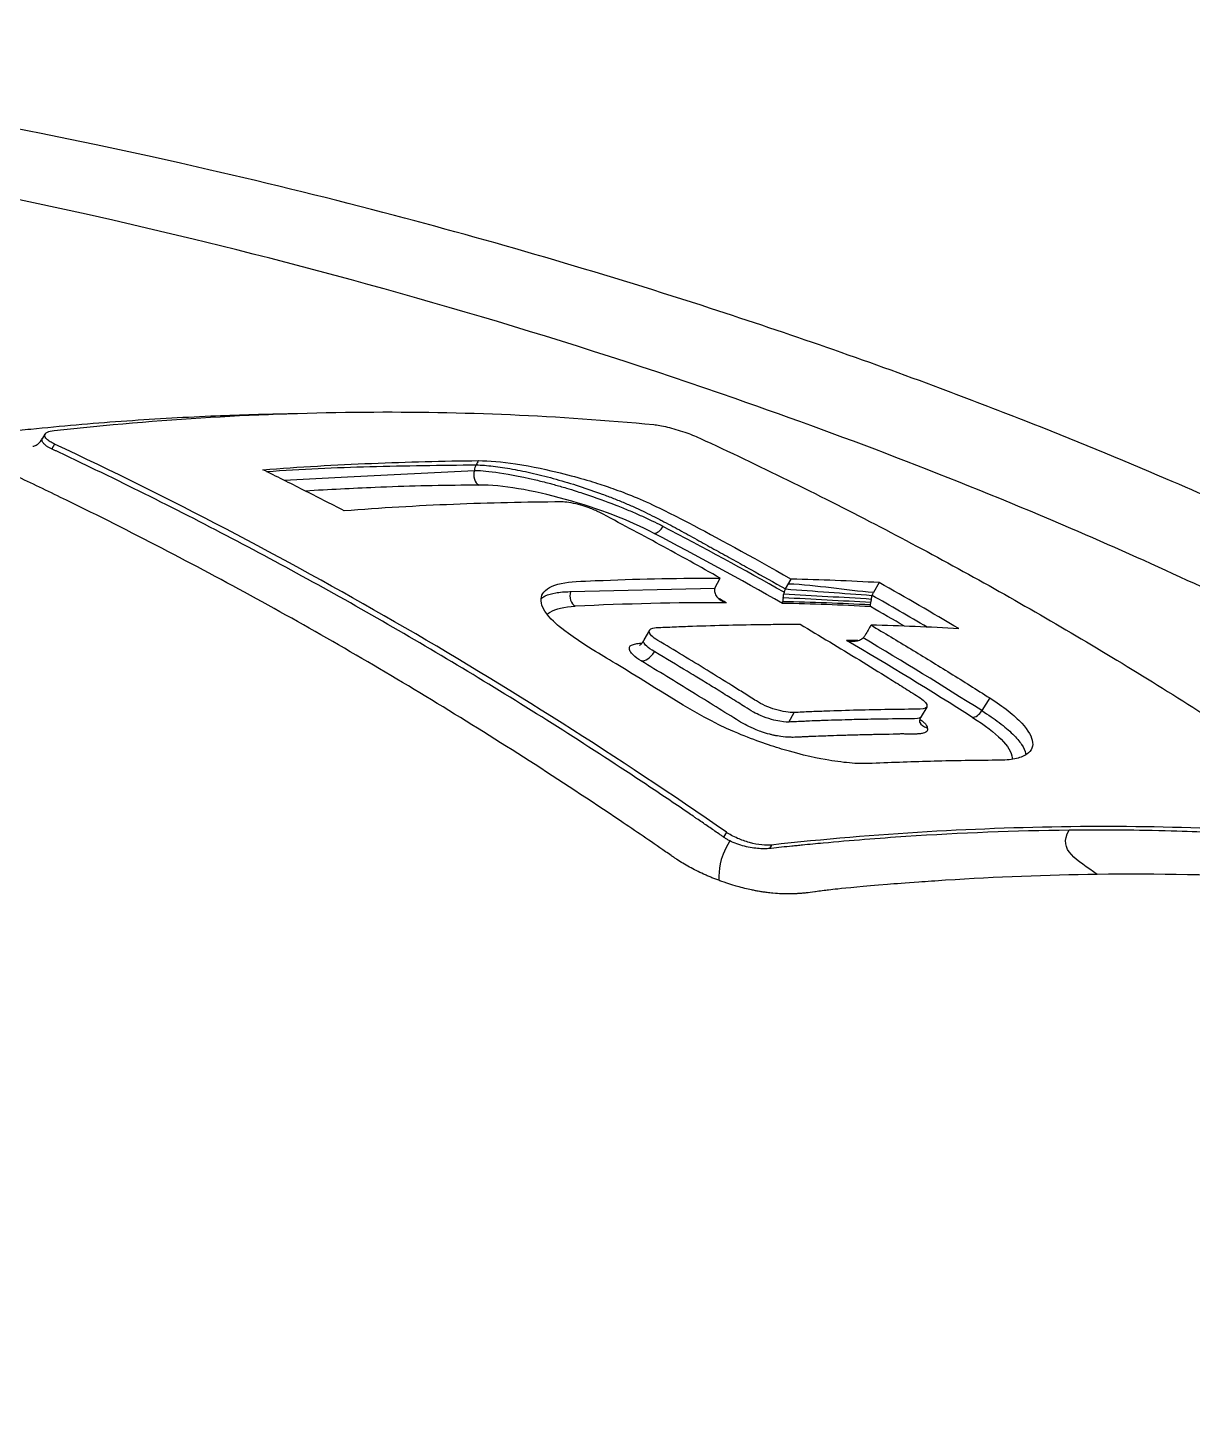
# Model space of a CAD drawing. Header units: millimetres. Extents: x 0 to 4378, y 0 to 2376.
# Drawn here: x 2719.27 to 2740.43, y 1266.41 to 1291.78 of the extents above; entities that cross this region are included whole.
import ezdxf

# ---------------------------------------------------------------- set-up
doc = ezdxf.new("R2010")
doc.units = ezdxf.units.MM
doc.header["$LTSCALE"] = 0.2
doc.layers.add('01_Object Line', color=4, linetype='Continuous')

# ---------------------------------------------------------------- blocks, each defined once
blk = doc.blocks.new('A$C6724399f_1')
for p, q in [((10.824, 250.38), (10.781, 250.305)), ((10.999, 250.197), (10.948, 250.108)), ((16.325, 249.599), (18.629, 249.719)), ((15.169, 249.539), (16.325, 249.599)), ((23, 247.578), (23.098, 247.759)), ((24.284, 247.563), (24.388, 247.743)), ((25.986, 247.679), (25.882, 247.499)), ((20.378, 247.514), (23, 247.578)), ((21.81, 246.816), (21.707, 246.636)), ((25.653, 246.475), (25.653, 246.475)), ((26.362, 246.049), (26.362, 246.049)), ((26.85, 245.415), (26.75, 245.242)), ((27.995, 245.583), (27.852, 245.351)), ((24.341, 245.144), (24.441, 245.317)), ((23.21, 243.141), (23.159, 243.052)), ((24.029, 242.909), (23.992, 242.844))]:
    blk.add_line(p, q)
for centre, major_axis, ratio, start_param, end_param in [((18.771, 249.637), (0.001, -0.2), 0.77365, 4.287757, 5.913485), ((21.955, 248.759), (-0.093, -0.177), 0.58604, 0.282702, 1.548685), ((-12.155, 141.921), (1.532, 115.221), 0.776925, 5.881445, 5.908212), ((-12.344, 141.9), (1.681, 115.104), 0.777163, 5.880853, 5.909271), ((-15.396, 136.663), (60.833, 105.398), 0.577369, 0.283518, 0.304573), ((-9.655, 144.184), (-1.434, -112.931), 0.776835, 2.721499, 2.739646), ((20.519, 247.432), (0.01, -0.2), 0.765372, 4.254682, 5.832137), ((-9.789, 143.954), (-1.435, -112.931), 0.776832, 2.727047, 2.739594), ((-15.282, 136.518), (60.677, 105.111), 0.577362, 0.320266, 0.355733), ((-13.648, 141.038), (1.622, 116.062), 0.777073, 5.880302, 5.882071), ((9.28, 131.446), (22.95, 114.988), 0.619756, 0.088687, 0.110518), ((-10.006, 143.978), (-1.669, -112.765), 0.777196, 2.731745, 2.739505), ((-12.168, 141.902), (-1.531, -115.245), 0.776937, 2.695403, 2.722169), ((-13.965, 135.841), (60.859, 105.378), 0.577316, 0.283667, 0.304722), ((21.853, 248.367), (0.195, 2.112), 0.264415, 3.142477, 3.565612), ((-12.362, 141.88), (-1.681, -115.131), 0.777161, 2.696436, 2.724849), ((-14.117, 135.907), (60.674, 105.048), 0.5773, 0.304349, 0.306997), ((41.328, 190.855), (-59.428, 62.962), 0.349678, 5.367218, 5.382753), ((41.328, 190.855), (-59.428, 62.962), 0.349678, 5.353187, 5.367218), ((28.091, 245.656), (1.372, 0.51), 0.282269, 3.174957, 3.505464), ((27.754, 245.408), (-0.107, -0.169), 0.567948, 0.330285, 1.594392)]:
    blk.add_ellipse(centre, major_axis=major_axis, ratio=ratio, start_param=start_param, end_param=end_param)
for points, knots in [([(38.28, 246.091), (38.179, 246.149), (37.836, 246.344), (37.182, 246.703), (36.9, 246.855), (36.05, 247.303), (35.468, 247.598), (33.694, 248.466), (32.463, 249.026), (30.376, 249.918), (29.5, 250.279), (28.118, 250.822), (27.612, 251.016), (25.738, 251.715), (24.343, 252.201), (21.067, 253.264), (19.136, 253.834), (16.059, 254.646), (14.933, 254.924), (8.276, 256.454), (3.278, 257.152), (-3.162, 257.673), (-5.454, 257.76), (-10.833, 257.722), (-15.34, 257.477), (-21.548, 255.792), (-23.311, 255.066), (-26.13, 253.337), (-27.184, 252.334), (-27.839, 251.216)], [-11.591769, -11.591769, -11.591769, -11.591769, -11.369233, -11.369233, -11.2055, -11.2055, -10.879051, -10.879051, -10.229253, -10.229253, -9.808886, -9.808886, -9.569695, -9.569695, -8.931682, -8.931682, -8.097781, -8.097781, -7.622133, -7.622133, -5.29353, -5.29353, -3.945591, -3.945591, -1.974095, -1.974095, -0.987299, -0.987299, -0.000001, -0.000001, -0.000001, -0.000001]), ([(36.071, 245.415), (36.046, 245.429), (36.025, 245.441), (35.98, 245.467), (35.958, 245.48), (35.889, 245.519), (35.843, 245.545), (35.704, 245.624), (35.611, 245.676), (35.325, 245.836), (35.131, 245.942), (34.5, 246.283), (34.059, 246.513), (32.3, 247.402), (30.903, 248.049), (27.524, 249.498), (25.477, 250.289), (20.352, 252.073), (17.205, 253.009), (8.749, 255.103), (3.862, 255.889), (-5.811, 256.829), (-10.19, 256.745), (-16.784, 256.078), (-19.567, 255.462), (-24.096, 253.703), (-25.794, 252.572), (-26.866, 251.22)], [-6.407087, -6.407087, -6.407087, -6.407087, -6.401237, -6.401237, -6.39525, -6.39525, -6.383254, -6.383254, -6.359103, -6.359103, -6.309555, -6.309555, -6.200269, -6.200269, -5.881807, -5.881807, -5.449682, -5.449682, -4.832371, -4.832371, -3.815475, -3.815475, -2.514487, -2.514487, -1.264317, -1.264317, -0.000001, -0.000001, -0.000001, -0.000001]), ([(9.889, 250.394), (9.908, 250.397), (9.927, 250.4), (9.948, 250.403), (9.964, 250.406), (9.981, 250.408), (9.998, 250.41), (10.015, 250.412), (10.033, 250.414), (10.05, 250.415), (10.084, 250.419), (10.119, 250.423), (10.153, 250.427), (10.291, 250.442), (10.429, 250.456), (10.566, 250.47), (11.117, 250.526), (11.664, 250.573), (12.21, 250.613), (12.755, 250.652), (13.297, 250.684), (13.837, 250.707), (14.301, 250.727), (14.763, 250.741), (15.222, 250.749)], [-0.7017828, -0.7017828, -0.7017828, -0.7017828, -0.7003569, -0.7003569, -0.7003569, -0.6992184, -0.6992184, -0.6992184, -0.6980799, -0.6980799, -0.6980799, -0.695803, -0.695803, -0.695803, -0.686695, -0.686695, -0.686695, -0.6502632, -0.6502632, -0.6502632, -0.6138313, -0.6138313, -0.6138313, -0.5825731, -0.5825731, -0.5825731, -0.5825731]), ([(10.989, 250.444), (12.901, 250.653), (14.782, 250.764), (18.417, 250.792), (20.169, 250.716), (21.889, 250.55)], [-1.721691, -1.721691, -1.721691, -1.721691, -0.84519, -0.84519, -0.000001, -0.000001, -0.000001, -0.000001]), ([(21.889, 250.55), (21.921, 250.547), (21.958, 250.541), (22.041, 250.526), (22.088, 250.516), (22.186, 250.493), (22.238, 250.479), (22.344, 250.448), (22.398, 250.431), (22.5, 250.396), (22.548, 250.378), (22.641, 250.342), (22.686, 250.323), (22.726, 250.304)], [-0.09810241, -0.09810241, -0.09810241, -0.09810241, -0.08224452, -0.08224452, -0.06572757, -0.06572757, -0.0490448, -0.0490448, -0.03216608, -0.03216608, -0.01647028, -0.01647028, -0.00000101, -0.00000101, -0.00000101, -0.00000101]), ([(10.602, 250.158), (10.591, 250.156), (10.611, 250.159), (10.616, 250.16), (10.619, 250.16), (10.631, 250.164), (10.639, 250.166), (10.659, 250.176), (10.669, 250.181), (10.696, 250.199), (10.712, 250.213), (10.744, 250.248), (10.76, 250.268), (10.776, 250.295), (10.778, 250.299), (10.78, 250.304)], [3.68596578, 3.68596578, 3.68596578, 3.68596578, 3.6906205, 3.6906205, 3.69389919, 3.69389919, 3.70244773, 3.70244773, 3.70862293, 3.70862293, 3.71720511, 3.71720511, 3.72576335, 3.72576335, 3.72729434, 3.72729434, 3.72729434, 3.72729434]), ([(10.948, 250.108), (10.945, 250.109), (10.942, 250.11), (10.939, 250.112), (10.931, 250.116), (10.923, 250.119), (10.915, 250.123), (10.907, 250.127), (10.9, 250.131), (10.893, 250.135), (10.886, 250.139), (10.879, 250.143), (10.872, 250.147), (10.865, 250.151), (10.859, 250.155), (10.853, 250.159), (10.847, 250.163), (10.842, 250.168), (10.836, 250.172), (10.819, 250.185), (10.805, 250.199), (10.795, 250.212), (10.782, 250.23), (10.774, 250.247), (10.772, 250.263), (10.771, 250.278), (10.774, 250.292), (10.781, 250.305)], [0, 0, 0, 0, 0.0122208, 0.0122208, 0.0122208, 0.0476546, 0.0476546, 0.0476546, 0.0830884, 0.0830884, 0.0830884, 0.1185223, 0.1185223, 0.1185223, 0.1539561, 0.1539561, 0.1539561, 0.1893899, 0.1893899, 0.1893899, 0.3031466, 0.3031466, 0.3031466, 0.4523372, 0.4523372, 0.4523372, 0.5891474, 0.5891474, 0.5891474, 0.5891474]), ([(10.999, 250.197), (10.969, 250.211), (10.943, 250.225), (10.895, 250.255), (10.875, 250.27), (10.831, 250.31), (10.817, 250.335), (10.818, 250.38), (10.836, 250.4), (10.897, 250.429), (10.938, 250.439), (10.989, 250.444)], [-0.09661852, -0.09661852, -0.09661852, -0.09661852, -0.08429687, -0.08429687, -0.07141596, -0.07141596, -0.04825685, -0.04825685, -0.02320733, -0.02320733, -0.00000099, -0.00000099, -0.00000099, -0.00000099]), ([(22.726, 250.304), (23.795, 249.809), (24.857, 249.288), (26.922, 248.215), (27.922, 247.667), (29.911, 246.517), (30.895, 245.919), (32.891, 244.646), (33.899, 243.97), (34.898, 243.27)], [-1.723661, -1.723661, -1.723661, -1.723661, -1.283811, -1.283811, -0.862142, -0.862142, -0.440299, -0.440299, -0.000001, -0.000001, -0.000001, -0.000001]), ([(16.267, 246.484), (16.266, 246.484), (16.266, 246.485), (16.265, 246.485), (15.699, 246.812), (15.131, 247.132), (14.56, 247.444), (13.989, 247.756), (13.416, 248.061), (12.84, 248.358), (12.265, 248.656), (11.687, 248.946), (11.107, 249.228), (10.817, 249.37), (10.526, 249.509), (10.235, 249.646), (10.198, 249.664), (10.162, 249.681), (10.126, 249.698), (10.107, 249.706), (10.089, 249.715), (10.071, 249.724), (10.053, 249.732), (10.034, 249.741), (10.017, 249.749), (9.946, 249.784), (9.882, 249.819), (9.825, 249.854), (9.769, 249.889), (9.72, 249.924), (9.68, 249.958), (9.67, 249.967), (9.661, 249.975), (9.652, 249.984), (9.648, 249.988), (9.644, 249.992), (9.639, 249.996)], [-0.8616263, -0.8616263, -0.8616263, -0.8616263, -0.861572, -0.861572, -0.861572, -0.826965, -0.826965, -0.826965, -0.7923494, -0.7923494, -0.7923494, -0.7577381, -0.7577381, -0.7577381, -0.7404325, -0.7404325, -0.7404325, -0.7382693, -0.7382693, -0.7382693, -0.7371877, -0.7371877, -0.7371877, -0.7361061, -0.7361061, -0.7361061, -0.7317796, -0.7317796, -0.7317796, -0.7274532, -0.7274532, -0.7274532, -0.7263716, -0.7263716, -0.7263716, -0.7258308, -0.7258308, -0.7258308, -0.7258308]), ([(23.159, 243.052), (23.153, 243.056), (23.148, 243.059), (23.142, 243.063), (23.134, 243.069), (23.127, 243.074), (23.119, 243.079), (23.103, 243.09), (23.088, 243.101), (23.072, 243.112), (23.01, 243.155), (22.947, 243.198), (22.884, 243.241), (22.822, 243.284), (22.759, 243.327), (22.697, 243.37), (22.681, 243.381), (22.665, 243.391), (22.65, 243.402), (22.634, 243.413), (22.618, 243.424), (22.603, 243.434), (22.571, 243.456), (22.54, 243.477), (22.509, 243.498), (22.258, 243.669), (22.006, 243.838), (21.754, 244.006), (21.25, 244.342), (20.743, 244.671), (20.234, 244.995), (19.725, 245.318), (19.214, 245.636), (18.7, 245.947), (18.187, 246.259), (17.671, 246.564), (17.153, 246.863), (16.635, 247.163), (16.115, 247.456), (15.593, 247.743), (15.071, 248.03), (14.546, 248.311), (14.02, 248.585), (13.494, 248.86), (12.965, 249.129), (12.435, 249.391), (12.17, 249.522), (11.904, 249.651), (11.638, 249.779), (11.605, 249.795), (11.572, 249.811), (11.539, 249.827), (11.522, 249.835), (11.505, 249.843), (11.489, 249.851), (11.472, 249.859), (11.455, 249.867), (11.439, 249.875), (11.372, 249.907), (11.306, 249.939), (11.239, 249.97), (11.172, 250.002), (11.106, 250.033), (11.039, 250.065), (11.022, 250.073), (11.006, 250.08), (10.989, 250.088), (10.981, 250.092), (10.972, 250.096), (10.964, 250.1), (10.959, 250.103), (10.953, 250.105), (10.948, 250.108)], [0, 0, 0, 0, 0.0013857, 0.0013857, 0.0013857, 0.0033723, 0.0033723, 0.0033723, 0.0073454, 0.0073454, 0.0073454, 0.0232379, 0.0232379, 0.0232379, 0.0391303, 0.0391303, 0.0391303, 0.0431034, 0.0431034, 0.0431034, 0.0470765, 0.0470765, 0.0470765, 0.0550227, 0.0550227, 0.0550227, 0.1185925, 0.1185925, 0.1185925, 0.2457321, 0.2457321, 0.2457321, 0.3728716, 0.3728716, 0.3728716, 0.5000112, 0.5000112, 0.5000112, 0.6271507, 0.6271507, 0.6271507, 0.7543218, 0.7543218, 0.7543218, 0.8814771, 0.8814771, 0.8814771, 0.9450548, 0.9450548, 0.9450548, 0.953002, 0.953002, 0.953002, 0.9569756, 0.9569756, 0.9569756, 0.9609492, 0.9609492, 0.9609492, 0.9768436, 0.9768436, 0.9768436, 0.992738, 0.992738, 0.992738, 0.9967116, 0.9967116, 0.9967116, 0.9986984, 0.9986984, 0.9986984, 1, 1, 1, 1]), ([(23.21, 243.141), (21.236, 244.51), (19.224, 245.786), (17.178, 246.968), (15.149, 248.139), (13.089, 249.216), (10.999, 250.197)], [0, 0, 0, 0, 0.502185, 0.502185, 0.502185, 1, 1, 1, 1]), ([(14.784, 249.731), (15.446, 249.781), (16.104, 249.82), (16.759, 249.846), (17.415, 249.873), (18.06, 249.89), (18.701, 249.896)], [-0.9999995, -0.9999995, -0.9999995, -0.9999995, -0.4999998, -0.4999998, -0.4999998, 0, 0, 0, 0]), ([(16.264, 248.982), (16.017, 249.11), (15.77, 249.236), (15.276, 249.485), (15.03, 249.609), (14.784, 249.731)], [0, 0, 0, 0, 0.1025805, 0.1025805, 0.205161, 0.205161, 0.205161, 0.205161]), ([(14.851, 249.698), (15.48, 249.742), (16.105, 249.771), (16.727, 249.787), (17.379, 249.805), (18.022, 249.812), (18.663, 249.819)], [-0.9776532, -0.9776532, -0.9776532, -0.9776532, -0.5001671, -0.5001671, -0.5001671, 0, 0, 0, 0]), ([(18.629, 249.719), (18.793, 249.714), (19.126, 249.693), (19.744, 249.545), (19.822, 249.527), (19.903, 249.506), (19.988, 249.484), (20.017, 249.476), (20.047, 249.468), (20.077, 249.46), (20.149, 249.44), (20.223, 249.419), (20.3, 249.396), (20.357, 249.379), (20.423, 249.359), (20.496, 249.335), (20.58, 249.309), (20.673, 249.278), (20.775, 249.243), (20.994, 249.167), (21.146, 249.107), (21.238, 249.071), (21.317, 249.04), (21.391, 249.009), (21.46, 248.98), (21.535, 248.949), (21.604, 248.919), (21.669, 248.89), (21.678, 248.885), (21.688, 248.881), (21.698, 248.877), (21.853, 248.806), (21.969, 248.748), (22.055, 248.702)], [0, 0, 0, 0, 0.393941, 0.393941, 0.393941, 0.443084, 0.443084, 0.443084, 0.459957, 0.459957, 0.459957, 0.5, 0.5, 0.5, 0.558685, 0.558685, 0.558685, 0.625, 0.625, 0.625, 0.75, 0.75, 0.75, 0.810453, 0.810453, 0.810453, 0.875, 0.875, 0.875, 0.882272, 0.882272, 0.882272, 1, 1, 1, 1]), ([(18.701, 249.896), (18.694, 249.883), (18.688, 249.87), (18.676, 249.845), (18.669, 249.832), (18.663, 249.819)], [0.0000052, 0.0000052, 0.0000052, 0.0000052, 0.5, 0.5, 0.999968, 0.999968, 0.999968, 0.999968]), ([(18.663, 249.819), (18.757, 249.816), (18.86, 249.808), (18.97, 249.795), (19.08, 249.782), (19.198, 249.764), (19.321, 249.742), (19.444, 249.72), (19.573, 249.693), (19.705, 249.662), (19.838, 249.632), (19.975, 249.597), (20.114, 249.558), (20.252, 249.519), (20.393, 249.477), (20.533, 249.432), (20.674, 249.386), (20.814, 249.338), (20.952, 249.287), (21.021, 249.262), (21.09, 249.236), (21.157, 249.209), (21.225, 249.182), (21.291, 249.155), (21.357, 249.128), (21.422, 249.1), (21.486, 249.072), (21.549, 249.044), (21.58, 249.03), (21.611, 249.016), (21.641, 249.002), (21.672, 248.987), (21.702, 248.973), (21.731, 248.959), (21.79, 248.93), (21.848, 248.901), (21.905, 248.873), (21.936, 248.857), (21.967, 248.841), (21.997, 248.826)], [0, 0, 0, 0, 0.0625, 0.0625, 0.0625, 0.125, 0.125, 0.125, 0.1875, 0.1875, 0.1875, 0.25, 0.25, 0.25, 0.3125, 0.3125, 0.3125, 0.375, 0.375, 0.375, 0.40625, 0.40625, 0.40625, 0.4375, 0.4375, 0.4375, 0.46875, 0.46875, 0.46875, 0.484375, 0.484375, 0.484375, 0.5, 0.5, 0.5, 0.53125, 0.53125, 0.53125, 0.5482111, 0.5482111, 0.5482111, 0.5482111]), ([(18.701, 249.896), (18.897, 249.894), (19.122, 249.876), (19.691, 249.79), (19.985, 249.723), (20.558, 249.581), (20.834, 249.494), (21.229, 249.36), (21.507, 249.258), (21.95, 249.055), (22.156, 248.955), (23.015, 248.508), (23.642, 248.166), (24.388, 247.743)], [-1.991968, -1.991968, -1.991968, -1.991968, -1.786266, -1.786266, -1.531519, -1.531519, -1.065024, -1.065024, -0.555126, -0.555126, -0.317149, -0.317149, 0, 0, 0, 0]), ([(18.716, 249.45), (18.716, 249.45), (18.716, 249.45), (18.716, 249.45), (18.716, 249.45), (18.716, 249.45), (18.715, 249.45), (18.715, 249.45), (18.715, 249.45), (18.714, 249.45), (18.714, 249.45), (18.713, 249.45), (18.712, 249.45), (18.681, 249.45), (18.597, 249.45), (17.934, 249.443), (17.381, 249.43), (16.405, 249.39), (15.983, 249.368), (15.56, 249.342)], [-0.6129394, -0.6129394, -0.6129394, -0.6129394, -0.6128545, -0.6128545, -0.6127713, -0.6127713, -0.6126044, -0.6126044, -0.6122683, -0.6122683, -0.6115884, -0.6115884, -0.6102003, -0.6102003, -0.5568848, -0.5568848, -0.2967167, -0.2967167, -0.1001915, -0.1001915, -0.1001915, -0.1001915]), ([(21.895, 248.573), (21.432, 248.816), (20.902, 249.019), (20.286, 249.19), (19.668, 249.362), (19.138, 249.453), (18.716, 249.45)], [0, 0, 0, 0, 0.5, 0.5, 0.5, 1, 1, 1, 1]), ([(20.21, 249.145), (19.561, 249.141), (18.906, 249.127), (18.247, 249.1), (17.589, 249.073), (16.927, 249.034), (16.264, 248.982)], [-1, -1, -1, -1, -0.5, -0.5, -0.5, 0, 0, 0, 0]), ([(20.898, 248.956), (20.872, 248.97), (20.843, 248.984), (20.781, 249.011), (20.748, 249.024), (20.64, 249.064), (20.572, 249.083), (20.459, 249.112), (20.4, 249.125), (20.293, 249.142), (20.248, 249.145), (20.21, 249.145)], [-0.06988791, -0.06988791, -0.06988791, -0.06988791, -0.06202551, -0.06202551, -0.05423635, -0.05423635, -0.03774543, -0.03774543, -0.01857631, -0.01857631, 0, 0, 0, 0]), ([(23.098, 247.759), (22.733, 247.965), (22.368, 248.167), (21.635, 248.566), (21.267, 248.763), (20.898, 248.956)], [0, 0, 0, 0, 0.1540444, 0.1540444, 0.3080886, 0.3080886, 0.3080886, 0.3080886]), ([(21.997, 248.826), (22.023, 248.813), (22.048, 248.799), (22.073, 248.786), (22.184, 248.729), (22.291, 248.671), (22.396, 248.613), (22.502, 248.555), (22.605, 248.498), (22.709, 248.44), (22.761, 248.411), (22.813, 248.382), (22.865, 248.353), (22.892, 248.338), (22.918, 248.324), (22.944, 248.309), (22.97, 248.295), (22.997, 248.28), (23.023, 248.266), (23.076, 248.237), (23.129, 248.208), (23.182, 248.178), (23.235, 248.149), (23.288, 248.12), (23.34, 248.091), (23.446, 248.033), (23.551, 247.974), (23.655, 247.916), (23.865, 247.799), (24.074, 247.681), (24.284, 247.563)], [0.5482111, 0.5482111, 0.5482111, 0.5482111, 0.5625, 0.5625, 0.5625, 0.625, 0.625, 0.625, 0.6875, 0.6875, 0.6875, 0.71875, 0.71875, 0.71875, 0.734375, 0.734375, 0.734375, 0.75, 0.75, 0.75, 0.78125, 0.78125, 0.78125, 0.8125, 0.8125, 0.8125, 0.875, 0.875, 0.875, 1, 1, 1, 1]), ([(25.858, 244.391), (25.749, 244.385), (25.627, 244.387), (25.363, 244.407), (25.221, 244.425), (24.907, 244.478), (24.602, 244.536), (23.973, 244.725), (23.678, 244.825), (22.579, 245.305), (22.02, 245.715), (21.022, 246.31), (20.936, 246.358), (20.386, 246.703), (20.215, 246.842), (20.051, 246.984), (19.906, 247.122), (19.82, 247.375), (19.844, 247.464), (20.007, 247.616), (20.151, 247.664), (20.492, 247.704), (20.801, 247.713), (21.682, 247.748), (22.391, 247.761), (23.098, 247.759)], [-1.490546, -1.490546, -1.490546, -1.490546, -1.372171, -1.372171, -1.254036, -1.254036, -1.123299, -1.123299, -1.043679, -1.043679, -0.850826, -0.850826, -0.807838, -0.807838, -0.709589, -0.709589, -0.595224, -0.595224, -0.510831, -0.510831, -0.413449, -0.413449, -0.333919, -0.333919, 0, 0, 0, 0]), ([(19.841, 247.39), (19.844, 247.393), (19.847, 247.395), (19.85, 247.397), (19.87, 247.412), (19.892, 247.426), (19.918, 247.438), (19.969, 247.462), (20.032, 247.48), (20.107, 247.493), (20.145, 247.499), (20.185, 247.504), (20.228, 247.508), (20.271, 247.511), (20.317, 247.513), (20.365, 247.514), (20.369, 247.514), (20.373, 247.514), (20.378, 247.514)], [0.6991956, 0.6991956, 0.6991956, 0.6991956, 0.7086002, 0.7086002, 0.7086002, 0.7658861, 0.7658861, 0.7658861, 0.8804581, 0.8804581, 0.8804581, 0.937744, 0.937744, 0.937744, 0.99503, 0.99503, 0.99503, 0.9999999, 0.9999999, 0.9999999, 0.9999999]), ([(23, 247.578), (22.99, 247.551), (22.992, 247.526), (23.005, 247.469), (23.017, 247.444), (23.078, 247.37), (23.143, 247.332), (23.205, 247.313)], [0, 0, 0, 0, 0.224327, 0.224327, 0.48026, 0.48026, 1, 1, 1, 1]), ([(24.242, 247.409), (24.244, 247.418), (24.245, 247.428), (24.249, 247.454), (24.251, 247.465), (24.252, 247.472)], [0.000000011, 0.000000011, 0.000000011, 0.000000011, 0.003841003, 0.003841003, 0.009116418, 0.009116418, 0.009116418, 0.009116418]), ([(24.259, 247.503), (24.257, 247.498), (24.256, 247.493), (24.254, 247.482), (24.253, 247.477), (24.252, 247.472)], [-0.003301331, -0.003301331, -0.003301331, -0.003301331, -0.001689221, -0.001689221, -0.000000019, -0.000000019, -0.000000019, -0.000000019]), ([(24.259, 247.503), (24.262, 247.513), (24.265, 247.524), (24.274, 247.544), (24.279, 247.553), (24.284, 247.563)], [0, 0, 0, 0, 0.003282931, 0.003282931, 0.006573886, 0.006573886, 0.006573886, 0.006573886]), ([(25.846, 247.38), (25.847, 247.391), (25.849, 247.403), (25.852, 247.425), (25.854, 247.435), (25.855, 247.446)], [0.000000013, 0.000000013, 0.000000013, 0.000000013, 0.00390783, 0.00390783, 0.007236496, 0.007236496, 0.007236496, 0.007236496]), ([(19.951, 247.1), (19.967, 247.115), (19.986, 247.13), (20.008, 247.143), (20.108, 247.205), (20.26, 247.24), (20.461, 247.249)], [-0.3067886, -0.3067886, -0.3067886, -0.3067886, -0.25, -0.25, -0.25, 0, 0, 0, 0]), ([(24.242, 247.409), (24.241, 247.398), (24.239, 247.389), (24.237, 247.38), (24.234, 247.361), (24.231, 247.345), (24.23, 247.332)], [0, 0, 0, 0, 0.3265137, 0.3265137, 0.3265137, 1, 1, 1, 1]), ([(25.827, 247.242), (25.827, 247.243), (25.827, 247.245), (25.826, 247.249), (25.826, 247.252), (25.826, 247.26), (25.826, 247.266), (25.827, 247.272)], [-0.00157775, -0.00157775, -0.00157775, -0.00157775, 0, 0, 0.002702374, 0.002702374, 0.007003031, 0.007003031, 0.007003031, 0.007003031]), ([(25.827, 247.272), (25.828, 247.276), (25.828, 247.279), (25.829, 247.286), (25.83, 247.29), (25.832, 247.302), (25.834, 247.31), (25.835, 247.32)], [0, 0, 0, 0, 0.00215029, 0.00215029, 0.004290258, 0.004290258, 0.008512017, 0.008512017, 0.008512017, 0.008512017]), ([(25.835, 247.32), (25.837, 247.329), (25.839, 247.338), (25.843, 247.363), (25.845, 247.374), (25.846, 247.38)], [0.000000012, 0.000000012, 0.000000012, 0.000000012, 0.004132774, 0.004132774, 0.009733123, 0.009733123, 0.009733123, 0.009733123]), ([(24.441, 245.317), (24.353, 245.313), (24.232, 245.332), (24.04, 245.391), (23.976, 245.415), (23.856, 245.468), (23.802, 245.497), (23.68, 245.574), (23.606, 245.621), (23.457, 245.714), (23.383, 245.761), (23.16, 245.9), (23.01, 245.992), (22.712, 246.176), (22.562, 246.267), (22.263, 246.449), (22.113, 246.539), (21.916, 246.657), (21.877, 246.686), (21.823, 246.74), (21.808, 246.765), (21.799, 246.829), (21.845, 246.856), (21.987, 246.863), (22.042, 246.865), (22.152, 246.87), (22.207, 246.872), (22.371, 246.879), (22.481, 246.883), (22.809, 246.895), (23.027, 246.902), (23.463, 246.912), (23.68, 246.916), (24.006, 246.92), (24.114, 246.921), (24.331, 246.922), (24.439, 246.922), (24.547, 246.922)], [0, 0, 0, 0, 0.049586, 0.049586, 0.074046, 0.074046, 0.09857, 0.09857, 0.137167, 0.137167, 0.175764, 0.175764, 0.252958, 0.252958, 0.330152, 0.330152, 0.407345, 0.407345, 0.43188, 0.43188, 0.45635, 0.45635, 0.505944, 0.505944, 0.536823, 0.536823, 0.567702, 0.567702, 0.629461, 0.629461, 0.752975, 0.752975, 0.876487, 0.876487, 0.938244, 0.938244, 1, 1, 1, 1]), ([(24.547, 246.922), (24.727, 246.815), (24.907, 246.708), (25.087, 246.599), (25.267, 246.491), (25.447, 246.382), (25.626, 246.272), (25.805, 246.163), (25.984, 246.052), (26.163, 245.941), (26.252, 245.885), (26.342, 245.829), (26.431, 245.773), (26.52, 245.717), (26.609, 245.661), (26.698, 245.604), (26.745, 245.575), (26.783, 245.545), (26.81, 245.518), (26.837, 245.49), (26.852, 245.465), (26.855, 245.444), (26.861, 245.401), (26.817, 245.377), (26.73, 245.377), (26.541, 245.376), (26.351, 245.374), (26.161, 245.371), (25.971, 245.368), (25.78, 245.364), (25.589, 245.359), (25.399, 245.354), (25.208, 245.348), (25.016, 245.341), (24.92, 245.337), (24.825, 245.334), (24.729, 245.33), (24.681, 245.328), (24.633, 245.326), (24.585, 245.323), (24.537, 245.321), (24.489, 245.319), (24.441, 245.317)], [0, 0, 0, 0, 0.102758, 0.102758, 0.102758, 0.205514, 0.205514, 0.205514, 0.30827, 0.30827, 0.30827, 0.359648, 0.359648, 0.359648, 0.411026, 0.411026, 0.411026, 0.438236, 0.438236, 0.438236, 0.465377, 0.465377, 0.465377, 0.5204, 0.5204, 0.5204, 0.640302, 0.640302, 0.640302, 0.760202, 0.760202, 0.760202, 0.880101, 0.880101, 0.880101, 0.94005, 0.94005, 0.94005, 0.970025, 0.970025, 0.970025, 1, 1, 1, 1]), ([(25.394, 246.628), (25.398, 246.627), (25.403, 246.626), (25.431, 246.618), (25.455, 246.614), (25.502, 246.61), (25.527, 246.611), (25.579, 246.619), (25.605, 246.626), (25.639, 246.639), (25.652, 246.644), (25.674, 246.657), (25.685, 246.665), (25.694, 246.674)], [-0.00147192, -0.00147192, -0.00147192, -0.00147192, 0, 0, 0.0072917, 0.0072917, 0.01459354, 0.01459354, 0.02333481, 0.02333481, 0.02819873, 0.02819873, 0.03286728, 0.03286728, 0.03286728, 0.03286728]), ([(25.837, 246.906), (25.803, 246.846), (25.768, 246.786), (25.733, 246.725), (25.722, 246.706), (25.709, 246.689), (25.694, 246.674)], [-1, -1, -1, -1, -0.2405559, -0.2405559, -0.2405559, 0, 0, 0, 0]), ([(25.837, 246.906), (26.079, 246.763), (26.319, 246.619), (26.56, 246.473), (26.8, 246.328), (27.04, 246.181), (27.279, 246.032), (27.519, 245.884), (27.758, 245.734), (27.995, 245.583)], [-1, -1, -1, -1, -0.666667, -0.666667, -0.666667, -0.333333, -0.333333, -0.333333, 0, 0, 0, 0]), ([(23.069, 242.268), (23.045, 242.277), (23.022, 242.286), (22.999, 242.295), (22.987, 242.299), (22.976, 242.304), (22.964, 242.308), (22.952, 242.313), (22.941, 242.318), (22.929, 242.322), (22.918, 242.327), (22.906, 242.332), (22.895, 242.337), (22.884, 242.341), (22.872, 242.346), (22.861, 242.351), (22.838, 242.361), (22.816, 242.371), (22.793, 242.381), (22.704, 242.421), (22.618, 242.464), (22.537, 242.508), (22.456, 242.553), (22.379, 242.599), (22.309, 242.646), (22.292, 242.658), (22.275, 242.67), (22.258, 242.682), (22.241, 242.694), (22.224, 242.705), (22.206, 242.717), (22.172, 242.741), (22.138, 242.764), (22.104, 242.788), (21.831, 242.976), (21.557, 243.163), (21.283, 243.348), (20.733, 243.718), (20.181, 244.081), (19.627, 244.437), (19.072, 244.793), (18.514, 245.141), (17.954, 245.483), (17.394, 245.824), (16.832, 246.157), (16.267, 246.484)], [-1, -1, -1, -1, -0.9989185, -0.9989185, -0.9989185, -0.9983778, -0.9983778, -0.9983778, -0.9978371, -0.9978371, -0.9978371, -0.9972963, -0.9972963, -0.9972963, -0.9967556, -0.9967556, -0.9967556, -0.9956741, -0.9956741, -0.9956741, -0.9913482, -0.9913482, -0.9913482, -0.9870224, -0.9870224, -0.9870224, -0.9859409, -0.9859409, -0.9859409, -0.9848594, -0.9848594, -0.9848594, -0.9826965, -0.9826965, -0.9826965, -0.965393, -0.965393, -0.965393, -0.930786, -0.930786, -0.930786, -0.896179, -0.896179, -0.896179, -0.8616263, -0.8616263, -0.8616263, -0.8616263]), ([(21.519, 246.358), (21.495, 246.382), (21.476, 246.406), (21.463, 246.429), (21.449, 246.453), (21.444, 246.475), (21.446, 246.494)], [0.03663506, 0.03663506, 0.03663506, 0.03663506, 0.0625, 0.0625, 0.0625, 0.09375, 0.09375, 0.09375, 0.09375]), ([(21.446, 246.494), (21.448, 246.512), (21.457, 246.526), (21.472, 246.536), (21.487, 246.545), (21.509, 246.553), (21.54, 246.56), (21.568, 246.567), (21.599, 246.572), (21.632, 246.576), (21.646, 246.577), (21.661, 246.578), (21.676, 246.579)], [0.09375, 0.09375, 0.09375, 0.09375, 0.125, 0.125, 0.125, 0.15625, 0.15625, 0.15625, 0.1875, 0.1875, 0.1875, 0.2017727, 0.2017727, 0.2017727, 0.2017727]), ([(21.632, 246.54), (21.632, 246.54), (21.632, 246.541), (21.636, 246.543), (21.639, 246.545), (21.649, 246.552), (21.659, 246.559), (21.675, 246.577), (21.682, 246.585), (21.691, 246.599), (21.695, 246.604), (21.699, 246.61), (21.7, 246.612), (21.701, 246.613)], [0.43981939, 0.43981939, 0.43981939, 0.43981939, 0.44352858, 0.44352858, 0.44762814, 0.44762814, 0.45451917, 0.45451917, 0.45860185, 0.45860185, 0.4607389, 0.4607389, 0.46137688, 0.46137688, 0.46137688, 0.46137688]), ([(21.906, 246.421), (21.84, 246.46), (21.792, 246.494), (21.762, 246.522), (21.727, 246.553), (21.713, 246.575), (21.708, 246.59), (21.705, 246.596), (21.703, 246.602), (21.703, 246.608), (21.703, 246.616), (21.706, 246.622), (21.71, 246.628)], [0, 0, 0, 0, 0.0391751, 0.0391751, 0.0391751, 0.0833333, 0.0833333, 0.0833333, 0.0956643, 0.0956643, 0.0956643, 0.1118196, 0.1118196, 0.1118196, 0.1118196]), ([(23.832, 245.261), (23.788, 245.28), (23.744, 245.302), (23.7, 245.326), (23.649, 245.355), (23.599, 245.387), (23.546, 245.42), (23.465, 245.471), (23.379, 245.524), (23.284, 245.583), (23.202, 245.634), (23.115, 245.688), (23.022, 245.745), (22.939, 245.796), (22.851, 245.85), (22.76, 245.906), (22.721, 245.929), (22.682, 245.953), (22.642, 245.978), (22.595, 246.006), (22.546, 246.036), (22.496, 246.066), (22.314, 246.176), (22.117, 246.295), (21.906, 246.421)], [0.4004159, 0.4004159, 0.4004159, 0.4004159, 0.4570088, 0.4570088, 0.4570088, 0.5226685, 0.5226685, 0.5226685, 0.6227312, 0.6227312, 0.6227312, 0.7095476, 0.7095476, 0.7095476, 0.7873, 0.7873, 0.7873, 0.8197623, 0.8197623, 0.8197623, 0.8583457, 0.8583457, 0.8583457, 1, 1, 1, 1]), ([(38.28, 246.091), (38.449, 245.993), (38.901, 245.733), (39.894, 245.117), (40.28, 244.869), (40.905, 244.455), (41.15, 244.288), (42.35, 243.457), (43.247, 242.778), (44.62, 241.644), (45.138, 241.187), (46.266, 240.124), (46.85, 239.516), (48.067, 238.102), (48.65, 237.298), (49.735, 235.45), (50.146, 234.413), (50.387, 233.145), (50.421, 232.881), (50.45, 232.49), (50.455, 232.361), (50.458, 232.105), (50.456, 231.979), (50.447, 231.787), (50.442, 231.723), (50.427, 231.53), (50.413, 231.405), (50.377, 231.158), (50.355, 231.036), (50.317, 230.855), (50.303, 230.795), (50.273, 230.672), (50.257, 230.609), (50.222, 230.485), (50.203, 230.423), (50.145, 230.237), (50.101, 230.112), (50.011, 229.879), (49.964, 229.766), (49.863, 229.544), (49.809, 229.435), (49.635, 229.109), (49.504, 228.894), (49.206, 228.461), (49.036, 228.241), (48.69, 227.842), (48.518, 227.662), (48.274, 227.427), (48.222, 227.379), (47.956, 227.135), (47.73, 226.947), (47.368, 226.671), (47.244, 226.58), (46.99, 226.403), (46.86, 226.315), (46.593, 226.143), (46.458, 226.059), (46.247, 225.934), (46.175, 225.892), (46.033, 225.811), (45.964, 225.772), (45.817, 225.692), (45.743, 225.652), (45.53, 225.539), (45.382, 225.464), (44.082, 224.826), (42.757, 224.338), (41.138, 223.897), (40.999, 223.86), (40.719, 223.788), (40.581, 223.754), (40.306, 223.687), (40.17, 223.655), (39.898, 223.593), (39.763, 223.563), (39.495, 223.505), (39.36, 223.477), (38.972, 223.398), (38.709, 223.348), (37.941, 223.209), (37.418, 223.125), (36.682, 223.02), (36.451, 222.989), (36.108, 222.945), (35.999, 222.932), (35.673, 222.893), (35.457, 222.868), (35.034, 222.823), (34.83, 222.803), (34.234, 222.747), (33.841, 222.714), (32.744, 222.636), (32.031, 222.598), (30.759, 222.552), (30.207, 222.54), (28.806, 222.525), (27.949, 222.532), (26.643, 222.565), (26.205, 222.579), (25.541, 222.607), (25.319, 222.618), (24.985, 222.635), (24.874, 222.641), (24.706, 222.65), (24.651, 222.653), (24.567, 222.658), (24.539, 222.659), (24.483, 222.662), (24.455, 222.664), (24.427, 222.666)], [0.000492, 0.000492, 0.000492, 0.000492, 0.070477, 0.070477, 0.116784, 0.116784, 0.147598, 0.147598, 0.270163, 0.270163, 0.35129, 0.35129, 0.459378, 0.459378, 0.603543, 0.603543, 0.795477, 0.795477, 0.846759, 0.846759, 0.872247, 0.872247, 0.897546, 0.897546, 0.910816, 0.910816, 0.936058, 0.936058, 0.961053, 0.961053, 0.973407, 0.973407, 0.986612, 0.986612, 0.999925, 0.999925, 1.026343, 1.026343, 1.051465, 1.051465, 1.076258, 1.076258, 1.125243, 1.125243, 1.177878, 1.177878, 1.224985, 1.224985, 1.237745, 1.237745, 1.287061, 1.287061, 1.311764, 1.311764, 1.336615, 1.336615, 1.361333, 1.361333, 1.372959, 1.372959, 1.384222, 1.384222, 1.395507, 1.395507, 1.41867, 1.41867, 1.596072, 1.596072, 1.612752, 1.612752, 1.628768, 1.628768, 1.644172, 1.644172, 1.659003, 1.659003, 1.673475, 1.673475, 1.702106, 1.702106, 1.756638, 1.756638, 1.781274, 1.781274, 1.792708, 1.792708, 1.814679, 1.814679, 1.835454, 1.835454, 1.874477, 1.874477, 1.942807, 1.942807, 1.994085, 1.994085, 2.070998, 2.070998, 2.109452, 2.109452, 2.128666, 2.128666, 2.138273, 2.138273, 2.143077, 2.143077, 2.145479, 2.145479, 2.147874, 2.147874, 2.147874, 2.147874]), ([(36.071, 245.415), (36.112, 245.391), (36.144, 245.373), (36.214, 245.332), (36.25, 245.311), (36.356, 245.249), (36.427, 245.208), (36.641, 245.081), (36.782, 244.997), (37.218, 244.732), (37.51, 244.55), (38.5, 243.916), (39.177, 243.452), (41.208, 241.968), (42.443, 240.924), (43.729, 239.649), (43.959, 239.413), (44.713, 238.602), (45.191, 238.028), (45.871, 237.104), (46.108, 236.752), (46.6, 235.946), (46.838, 235.495), (47.209, 234.656), (47.351, 234.268), (47.519, 233.68), (47.568, 233.476), (47.807, 232.258), (47.77, 231.284), (47.356, 229.915), (47.16, 229.476), (46.653, 228.631), (46.34, 228.226), (45.605, 227.459), (45.186, 227.098), (44.236, 226.413), (43.706, 226.09), (40.776, 224.57), (37.626, 223.72), (32.919, 223.176), (32.003, 223.097), (29.637, 222.953), (28.151, 222.918), (25.842, 222.943), (25.058, 222.965), (23.467, 223.034), (22.659, 223.081), (21.842, 223.141)], [0.000001, 0.000001, 0.000001, 0.000001, 0.017289, 0.017289, 0.034993, 0.034993, 0.070506, 0.070506, 0.142461, 0.142461, 0.294734, 0.294734, 0.67969, 0.67969, 1.52071, 1.52071, 1.712137, 1.712137, 2.17847, 2.17847, 2.468632, 2.468632, 2.845677, 2.845677, 3.177241, 3.177241, 3.354712, 3.354712, 4.246918, 4.246918, 4.688059, 4.688059, 5.129475, 5.129475, 5.562211, 5.562211, 5.997516, 5.997516, 7.753462, 7.753462, 8.159608, 8.159608, 8.770872, 8.770872, 9.07783, 9.07783, 9.385555, 9.385555, 9.385555, 9.385555]), ([(27.995, 245.583), (28.12, 245.504), (28.232, 245.425), (28.428, 245.27), (28.511, 245.195), (28.698, 244.992), (28.766, 244.873), (28.786, 244.674), (28.737, 244.594), (28.578, 244.508), (28.505, 244.485), (28.328, 244.454), (28.224, 244.447), (28.107, 244.449)], [-0.4066496, -0.4066496, -0.4066496, -0.4066496, -0.3530901, -0.3530901, -0.2996138, -0.2996138, -0.2036808, -0.2036808, -0.1075118, -0.1075118, -0.053792, -0.053792, 0, 0, 0, 0]), ([(23.748, 245.005), (23.732, 245.012), (23.716, 245.018), (23.702, 245.025), (23.682, 245.033), (23.664, 245.041), (23.648, 245.049), (23.625, 245.059), (23.591, 245.076), (23.548, 245.099), (23.503, 245.122), (23.471, 245.141), (23.449, 245.154)], [-0.05357143, -0.05357143, -0.05357143, -0.05357143, -0.04596765, -0.04596765, -0.04596765, -0.03571429, -0.03571429, -0.03571429, -0.01785714, -0.01785714, -0.01785714, 0, 0, 0, 0]), ([(24.341, 245.144), (24.331, 245.142), (24.286, 245.139), (24.179, 245.158), (24.098, 245.172), (23.969, 245.202), (23.832, 245.261)], [0, 0, 0, 0, 0.2270329, 0.2270329, 0.2270329, 0.4004159, 0.4004159, 0.4004159, 0.4004159]), ([(25.681, 245.191), (25.671, 245.191), (25.661, 245.19), (25.651, 245.19), (25.597, 245.189), (25.544, 245.188), (25.49, 245.186), (25.326, 245.182), (25.163, 245.177), (24.998, 245.171), (24.977, 245.171), (24.95, 245.17), (24.916, 245.168), (24.893, 245.168), (24.866, 245.167), (24.835, 245.166), (24.735, 245.162), (24.681, 245.16), (24.672, 245.159), (24.658, 245.159), (24.643, 245.158), (24.629, 245.157), (24.581, 245.155), (24.533, 245.153), (24.485, 245.15), (24.437, 245.148), (24.389, 245.146), (24.341, 245.144)], [-0.5059117, -0.5059117, -0.5059117, -0.5059117, -0.5, -0.5, -0.5, -0.4380857, -0.4380857, -0.4380857, -0.25, -0.25, -0.25, -0.213451, -0.213451, -0.213451, -0.1875, -0.1875, -0.1875, -0.125, -0.125, -0.125, -0.1086379, -0.1086379, -0.1086379, -0.0541706, -0.0541706, -0.0541706, 0, 0, 0, 0]), ([(26.751, 245.241), (26.741, 245.222), (26.71, 245.204), (26.63, 245.204), (26.489, 245.203), (26.299, 245.202), (26.061, 245.198), (25.946, 245.196), (25.819, 245.194), (25.681, 245.191)], [-0.8591398, -0.8591398, -0.8591398, -0.8591398, -0.7613869, -0.7613869, -0.7613869, -0.5892866, -0.5892866, -0.5892866, -0.5059117, -0.5059117, -0.5059117, -0.5059117]), ([(26.75, 245.241), (26.75, 245.241), (26.75, 245.241), (26.75, 245.24), (26.75, 245.24), (26.749, 245.239), (26.749, 245.239), (26.747, 245.236), (26.746, 245.235), (26.742, 245.228), (26.739, 245.223), (26.729, 245.202), (26.724, 245.186), (26.721, 245.165), (26.72, 245.159), (26.721, 245.144), (26.722, 245.138), (26.724, 245.134), (26.724, 245.133), (26.724, 245.133)], [0, 0, 0, 0, 0.00010647, 0.00010647, 0.00019147, 0.00019147, 0.00044645, 0.00044645, 0.00121145, 0.00121145, 0.00350773, 0.00350773, 0.01045893, 0.01045893, 0.01413237, 0.01413237, 0.02019704, 0.02019704, 0.02340072, 0.02340072, 0.02340072, 0.02340072]), ([(26.727, 245.195), (26.729, 245.194), (26.73, 245.193), (26.732, 245.191), (26.744, 245.183), (26.755, 245.175), (26.765, 245.167), (26.786, 245.151), (26.803, 245.136), (26.817, 245.121), (26.831, 245.106), (26.842, 245.091), (26.849, 245.078), (26.855, 245.065), (26.859, 245.053), (26.86, 245.041)], [-0.2226985, -0.2226985, -0.2226985, -0.2226985, -0.21875, -0.21875, -0.21875, -0.1875, -0.1875, -0.1875, -0.125, -0.125, -0.125, -0.0625, -0.0625, -0.0625, 0, 0, 0, 0]), ([(27.684, 245.228), (28.136, 244.942), (28.375, 244.699), (28.406, 244.493), (28.408, 244.485), (28.409, 244.476), (28.409, 244.468)], [-1, -1, -1, -1, -0.5, -0.5, -0.5, -0.4797831, -0.4797831, -0.4797831, -0.4797831]), ([(27.852, 245.351), (27.969, 245.278), (28.075, 245.205), (28.263, 245.062), (28.345, 244.992), (28.481, 244.859), (28.535, 244.795), (28.614, 244.676), (28.639, 244.621), (28.649, 244.564), (28.65, 244.556), (28.651, 244.549)], [0, 0, 0, 0, 0.125, 0.125, 0.25, 0.25, 0.375, 0.375, 0.5, 0.5, 0.5191649, 0.5191649, 0.5191649, 0.5191649]), ([(26.039, 244.918), (25.988, 244.917), (25.937, 244.916), (25.885, 244.915), (25.852, 244.914), (25.818, 244.914), (25.784, 244.913), (25.686, 244.911), (25.588, 244.908), (25.49, 244.905), (25.471, 244.905), (25.451, 244.904), (25.432, 244.903), (25.403, 244.903), (25.367, 244.902), (25.321, 244.9), (25.26, 244.898), (25.184, 244.896), (25.093, 244.893), (25.044, 244.891), (24.991, 244.889), (24.934, 244.887), (24.861, 244.884), (24.799, 244.882), (24.748, 244.88), (24.741, 244.88), (24.734, 244.879), (24.726, 244.879), (24.713, 244.879), (24.701, 244.878), (24.69, 244.878), (24.649, 244.876), (24.621, 244.874), (24.606, 244.874), (24.586, 244.873), (24.553, 244.871), (24.505, 244.868), (24.486, 244.868), (24.468, 244.867), (24.451, 244.867), (24.433, 244.866), (24.416, 244.866), (24.402, 244.866), (24.382, 244.866), (24.344, 244.867), (24.283, 244.872), (24.22, 244.878), (24.17, 244.886), (24.139, 244.891), (24.12, 244.894), (24.1, 244.898), (24.079, 244.902), (24.061, 244.906), (24.043, 244.91), (24.023, 244.915), (24.015, 244.917), (24.006, 244.919), (23.997, 244.921), (23.946, 244.934), (23.896, 244.95), (23.849, 244.967), (23.832, 244.973), (23.798, 244.985), (23.748, 245.005)], [-0.6654434, -0.6654434, -0.6654434, -0.6654434, -0.6257943, -0.6257943, -0.6257943, -0.6, -0.6, -0.6, -0.5167154, -0.5167154, -0.5167154, -0.5, -0.5, -0.5, -0.4590251, -0.4590251, -0.4590251, -0.404157, -0.404157, -0.404157, -0.375, -0.375, -0.375, -0.3125, -0.3125, -0.3125, -0.3060407, -0.3060407, -0.3060407, -0.2940726, -0.2940726, -0.2940726, -0.25, -0.25, -0.25, -0.21875, -0.21875, -0.21875, -0.203867, -0.203867, -0.203867, -0.1875, -0.1875, -0.1875, -0.15625, -0.15625, -0.15625, -0.125, -0.125, -0.125, -0.1132064, -0.1132064, -0.1132064, -0.1029257, -0.1029257, -0.1029257, -0.0982143, -0.0982143, -0.0982143, -0.0714286, -0.0714286, -0.0714286, -0.0535714, -0.0535714, -0.0535714, -0.0535714]), ([(26.86, 245.041), (26.864, 245.031), (26.871, 245.013), (26.865, 244.994), (26.859, 244.977), (26.846, 244.966), (26.833, 244.959), (26.82, 244.951), (26.799, 244.942), (26.766, 244.936), (26.763, 244.935), (26.755, 244.934), (26.74, 244.932), (26.729, 244.931), (26.718, 244.93), (26.709, 244.929), (26.701, 244.928), (26.692, 244.927), (26.681, 244.927), (26.672, 244.926), (26.667, 244.926), (26.663, 244.926), (26.652, 244.925), (26.633, 244.925), (26.616, 244.925), (26.584, 244.925), (26.559, 244.925), (26.542, 244.925), (26.518, 244.925), (26.493, 244.926), (26.468, 244.926), (26.463, 244.926), (26.458, 244.926), (26.453, 244.926), (26.441, 244.927), (26.425, 244.927), (26.406, 244.927), (26.377, 244.927), (26.361, 244.927), (26.357, 244.926), (26.326, 244.926), (26.305, 244.925), (26.294, 244.925), (26.291, 244.925), (26.287, 244.925), (26.284, 244.925), (26.278, 244.924), (26.272, 244.924), (26.266, 244.924), (26.259, 244.924), (26.253, 244.923), (26.25, 244.923), (26.246, 244.923), (26.243, 244.923), (26.239, 244.923), (26.134, 244.919), (26.075, 244.919), (26.075, 244.919), (26.063, 244.919), (26.051, 244.918), (26.039, 244.918)], [-1, -1, -1, -1, -0.96875, -0.96875, -0.96875, -0.9375, -0.9375, -0.9375, -0.90625, -0.90625, -0.90625, -0.8984375, -0.8984375, -0.8984375, -0.890625, -0.890625, -0.890625, -0.8828125, -0.8828125, -0.8828125, -0.8768411, -0.8768411, -0.8768411, -0.8541667, -0.8541667, -0.8541667, -0.8333333, -0.8333333, -0.8333333, -0.8159057, -0.8159057, -0.8159057, -0.8125, -0.8125, -0.8125, -0.796875, -0.796875, -0.796875, -0.78125, -0.78125, -0.78125, -0.765625, -0.765625, -0.765625, -0.7626772, -0.7626772, -0.7626772, -0.7578125, -0.7578125, -0.7578125, -0.75, -0.75, -0.75, -0.747665, -0.747665, -0.747665, -0.675, -0.675, -0.675, -0.6654434, -0.6654434, -0.6654434, -0.6654434]), ([(28.107, 244.449), (27.735, 244.447), (27.361, 244.441), (26.612, 244.422), (26.236, 244.408), (25.858, 244.391)], [0.000001, 0.000001, 0.000001, 0.000001, 0.1762141, 0.1762141, 0.3524272, 0.3524272, 0.3524272, 0.3524272]), ([(24.029, 242.909), (23.978, 242.903), (23.919, 242.904), (23.784, 242.918), (23.707, 242.932), (23.556, 242.974), (23.482, 243), (23.374, 243.047), (23.337, 243.065), (23.269, 243.103), (23.238, 243.122), (23.21, 243.141)], [-0.09630603, -0.09630603, -0.09630603, -0.09630603, -0.07320762, -0.07320762, -0.04828154, -0.04828154, -0.02519492, -0.02519492, -0.01231734, -0.01231734, -0.000001, -0.000001, -0.000001, -0.000001]), ([(29.439, 243.178), (28.459, 243.167), (27.469, 243.128), (26.471, 243.062), (25.972, 243.029), (25.471, 242.989), (24.968, 242.943), (24.842, 242.931), (24.716, 242.919), (24.59, 242.907), (24.559, 242.903), (24.527, 242.9), (24.496, 242.897), (24.48, 242.896), (24.464, 242.894), (24.448, 242.892), (24.433, 242.891), (24.417, 242.889), (24.401, 242.888), (24.338, 242.881), (24.275, 242.875), (24.212, 242.868), (24.149, 242.861), (24.085, 242.854), (24.022, 242.848), (24.014, 242.847), (24.006, 242.846), (23.998, 242.845), (23.996, 242.845), (23.994, 242.844), (23.992, 242.844)], [0, 0, 0, 0, 0.548701, 0.548701, 0.548701, 0.823051, 0.823051, 0.823051, 0.891639, 0.891639, 0.891639, 0.908786, 0.908786, 0.908786, 0.917359, 0.917359, 0.917359, 0.925933, 0.925933, 0.925933, 0.960226, 0.960226, 0.960226, 0.99452, 0.99452, 0.99452, 0.998807, 0.998807, 0.998807, 1, 1, 1, 1]), ([(34.929, 243.014), (33.2, 243.182), (31.438, 243.258), (27.803, 243.227), (25.931, 243.116), (24.029, 242.909)], [-1.719587, -1.719587, -1.719587, -1.719587, -0.870829, -0.870829, -0.000001, -0.000001, -0.000001, -0.000001]), ([(31.674, 243.15), (31.449, 243.159), (31.165, 243.167), (30.821, 243.173), (30.255, 243.184), (29.794, 243.182), (29.439, 243.178)], [0.6281551, 0.6281551, 0.6281551, 0.6281551, 0.75, 0.75, 0.75, 1, 1, 1, 1]), ([(34.894, 242.953), (34.887, 242.954), (34.873, 242.955), (34.851, 242.957), (34.822, 242.959), (34.781, 242.963), (34.726, 242.967), (34.708, 242.969), (34.689, 242.97), (34.667, 242.972), (34.639, 242.974), (34.609, 242.977), (34.575, 242.98), (34.569, 242.98), (34.564, 242.98), (34.558, 242.981), (34.548, 242.982), (34.538, 242.982), (34.529, 242.983), (34.513, 242.984), (34.498, 242.986), (34.483, 242.987), (34.467, 242.988), (34.452, 242.989), (34.437, 242.991), (34.421, 242.992), (34.406, 242.993), (34.391, 242.994), (34.359, 242.997), (34.328, 242.999), (34.299, 243.001), (34.272, 243.003), (34.246, 243.005), (34.221, 243.007), (34.124, 243.015), (34.027, 243.022), (33.93, 243.029), (33.802, 243.038), (33.675, 243.047), (33.546, 243.055), (33.202, 243.078), (32.836, 243.099), (32.447, 243.118), (32.362, 243.122), (32.277, 243.126), (32.19, 243.13), (32.082, 243.135), (31.91, 243.143), (31.674, 243.15)], [0, 0, 0, 0, 0.0133397, 0.0133397, 0.0133397, 0.03125, 0.03125, 0.03125, 0.0436988, 0.0436988, 0.0436988, 0.0597938, 0.0597938, 0.0597938, 0.0625, 0.0625, 0.0625, 0.0673095, 0.0673095, 0.0673095, 0.0751746, 0.0751746, 0.0751746, 0.0832707, 0.0832707, 0.0832707, 0.0916192, 0.0916192, 0.0916192, 0.1091793, 0.1091793, 0.1091793, 0.125, 0.125, 0.125, 0.1792162, 0.1792162, 0.1792162, 0.25, 0.25, 0.25, 0.4553665, 0.4553665, 0.4553665, 0.5, 0.5, 0.5, 0.6281551, 0.6281551, 0.6281551, 0.6281551]), ([(23.271, 242.984), (23.252, 242.993), (23.233, 243.004), (23.216, 243.014), (23.207, 243.02), (23.198, 243.025), (23.19, 243.03), (23.182, 243.036), (23.174, 243.041), (23.166, 243.047), (23.163, 243.048), (23.161, 243.05), (23.159, 243.052)], [0.0000001, 0.0000001, 0.0000001, 0.0000001, 0.4648523, 0.4648523, 0.4648523, 0.6972784, 0.6972784, 0.6972784, 0.9297046, 0.9297046, 0.9297046, 0.9999999, 0.9999999, 0.9999999, 0.9999999]), ([(23.992, 242.844), (23.986, 242.844), (23.98, 242.843), (23.974, 242.843), (23.958, 242.841), (23.941, 242.84), (23.923, 242.84), (23.887, 242.839), (23.847, 242.84), (23.806, 242.843), (23.723, 242.849), (23.631, 242.863), (23.538, 242.886), (23.492, 242.898), (23.445, 242.912), (23.4, 242.928), (23.355, 242.944), (23.311, 242.963), (23.271, 242.984)], [0, 0, 0, 0, 0.0317634, 0.0317634, 0.0317634, 0.1197849, 0.1197849, 0.1197849, 0.2958279, 0.2958279, 0.2958279, 0.647914, 0.647914, 0.647914, 0.823957, 0.823957, 0.823957, 0.9999999, 0.9999999, 0.9999999, 0.9999999]), ([(29.947, 242.374), (29.037, 242.362), (28.118, 242.327), (27.192, 242.268), (27.014, 242.256), (26.852, 242.245), (26.708, 242.235), (26.472, 242.218), (26.281, 242.203), (26.135, 242.191), (25.693, 242.156), (25.392, 242.126), (25.233, 242.109), (25.173, 242.103), (25.117, 242.097), (25.065, 242.091), (25.03, 242.087), (25.007, 242.084), (24.947, 242.076), (24.913, 242.071), (24.873, 242.066), (24.826, 242.059), (24.823, 242.059), (24.819, 242.058), (24.815, 242.058), (24.755, 242.05), (24.703, 242.043), (24.657, 242.038), (24.634, 242.036), (24.613, 242.034), (24.594, 242.032), (24.584, 242.031), (24.57, 242.03), (24.552, 242.029), (24.543, 242.028), (24.534, 242.027), (24.523, 242.027), (24.516, 242.026), (24.508, 242.026), (24.499, 242.025), (24.493, 242.025), (24.486, 242.024), (24.479, 242.024), (24.468, 242.023), (24.457, 242.023), (24.445, 242.023), (24.416, 242.022), (24.385, 242.021), (24.352, 242.021), (24.316, 242.021), (24.269, 242.021), (24.21, 242.023), (24.166, 242.025), (24.115, 242.028), (24.056, 242.033), (24.017, 242.037), (23.981, 242.041), (23.948, 242.045), (23.936, 242.047), (23.924, 242.048), (23.913, 242.05), (23.901, 242.051), (23.89, 242.053), (23.879, 242.055), (23.852, 242.059), (23.828, 242.062), (23.808, 242.066), (23.777, 242.071), (23.754, 242.075), (23.739, 242.078), (23.715, 242.083), (23.69, 242.088), (23.664, 242.093), (23.586, 242.11), (23.501, 242.131), (23.41, 242.157), (23.395, 242.161), (23.381, 242.165), (23.367, 242.169), (23.31, 242.186), (23.26, 242.202), (23.218, 242.216), (23.144, 242.24), (23.094, 242.259), (23.069, 242.268)], [-1, -1, -1, -1, -0.571429, -0.571429, -0.571429, -0.517013, -0.517013, -0.517013, -0.428571, -0.428571, -0.428571, -0.285714, -0.285714, -0.285714, -0.251318, -0.251318, -0.251318, -0.22809, -0.22809, -0.22809, -0.215245, -0.215245, -0.215245, -0.214286, -0.214286, -0.214286, -0.190326, -0.190326, -0.190326, -0.178571, -0.178571, -0.178571, -0.170079, -0.170079, -0.170079, -0.165897, -0.165897, -0.165897, -0.16301, -0.16301, -0.16301, -0.160714, -0.160714, -0.160714, -0.15572, -0.15572, -0.15572, -0.142857, -0.142857, -0.142857, -0.122369, -0.122369, -0.122369, -0.107143, -0.107143, -0.107143, -0.098661, -0.098661, -0.098661, -0.095602, -0.095602, -0.095602, -0.092244, -0.092244, -0.092244, -0.084114, -0.084114, -0.084114, -0.071429, -0.071429, -0.071429, -0.062578, -0.062578, -0.062578, -0.035714, -0.035714, -0.035714, -0.032876, -0.032876, -0.032876, -0.020946, -0.020946, -0.020946, 0, 0, 0, 0]), ([(35.815, 242.293), (35.814, 242.285), (35.813, 242.276), (35.812, 242.269), (35.808, 242.255), (35.803, 242.243), (35.795, 242.231), (35.788, 242.22), (35.777, 242.21), (35.765, 242.2), (35.759, 242.196), (35.752, 242.192), (35.745, 242.188), (35.738, 242.184), (35.73, 242.18), (35.721, 242.176), (35.688, 242.163), (35.646, 242.154), (35.595, 242.15), (35.57, 242.148), (35.543, 242.147), (35.514, 242.148), (35.499, 242.148), (35.484, 242.148), (35.469, 242.149), (35.453, 242.15), (35.437, 242.151), (35.421, 242.153), (35.405, 242.154), (35.388, 242.156), (35.371, 242.157), (35.355, 242.159), (35.338, 242.16), (35.322, 242.162), (35.289, 242.165), (35.255, 242.168), (35.222, 242.171), (35.09, 242.183), (34.957, 242.195), (34.824, 242.206), (34.291, 242.251), (33.756, 242.286), (33.217, 242.314), (32.14, 242.368), (31.049, 242.388), (29.947, 242.374)], [-0.1447486, -0.1447486, -0.1447486, -0.1447486, -0.1434058, -0.1434058, -0.1434058, -0.1410549, -0.1410549, -0.1410549, -0.138704, -0.138704, -0.138704, -0.1375285, -0.1375285, -0.1375285, -0.1363531, -0.1363531, -0.1363531, -0.1316512, -0.1316512, -0.1316512, -0.1293003, -0.1293003, -0.1293003, -0.1281249, -0.1281249, -0.1281249, -0.1269494, -0.1269494, -0.1269494, -0.125774, -0.125774, -0.125774, -0.1245985, -0.1245985, -0.1245985, -0.1222476, -0.1222476, -0.1222476, -0.1128439, -0.1128439, -0.1128439, -0.0752293, -0.0752293, -0.0752293, 0, 0, 0, 0])]:
    blk.add_open_spline(points, degree=3, knots=knots)
for points in [[(18.663, 249.819), (18.642, 249.786), (18.63, 249.755), (18.629, 249.719)], [(24.252, 247.472), (24.782, 247.439), (25.319, 247.418), (25.846, 247.38)], [(24.284, 247.563), (24.809, 247.524), (25.331, 247.485), (25.855, 247.446)], [(25.882, 247.499), (25.358, 247.538), (24.868, 247.629), (24.336, 247.653)], [(25.855, 247.446), (25.867, 247.463), (25.874, 247.481), (25.882, 247.499)], [(24.23, 247.301), (24.228, 247.309), (24.228, 247.319), (24.23, 247.332)], [(25.827, 247.272), (25.297, 247.304), (24.763, 247.316), (24.23, 247.332)], [(24.242, 247.409), (24.774, 247.381), (25.307, 247.354), (25.835, 247.32)], [(21.71, 246.628), (21.711, 246.63), (21.712, 246.631), (21.713, 246.632)], [(21.659, 246.255), (21.601, 246.29), (21.554, 246.324), (21.519, 246.358)], [(29.947, 242.374), (29.59, 242.638), (29.225, 242.807), (29.439, 243.178)], [(23.271, 242.984), (23.05, 242.601), (23.088, 242.486), (23.069, 242.268)]]:
    blk.add_open_spline(points, degree=3)

msp = doc.modelspace()

# ---------------------------------------------------------------- block references
at = {"layer": '01_Object Line'}
msp.add_blockref('A$C6724399f_1', (2708.753, 1034.021), dxfattribs=at)

doc.saveas('drawing.dxf')
